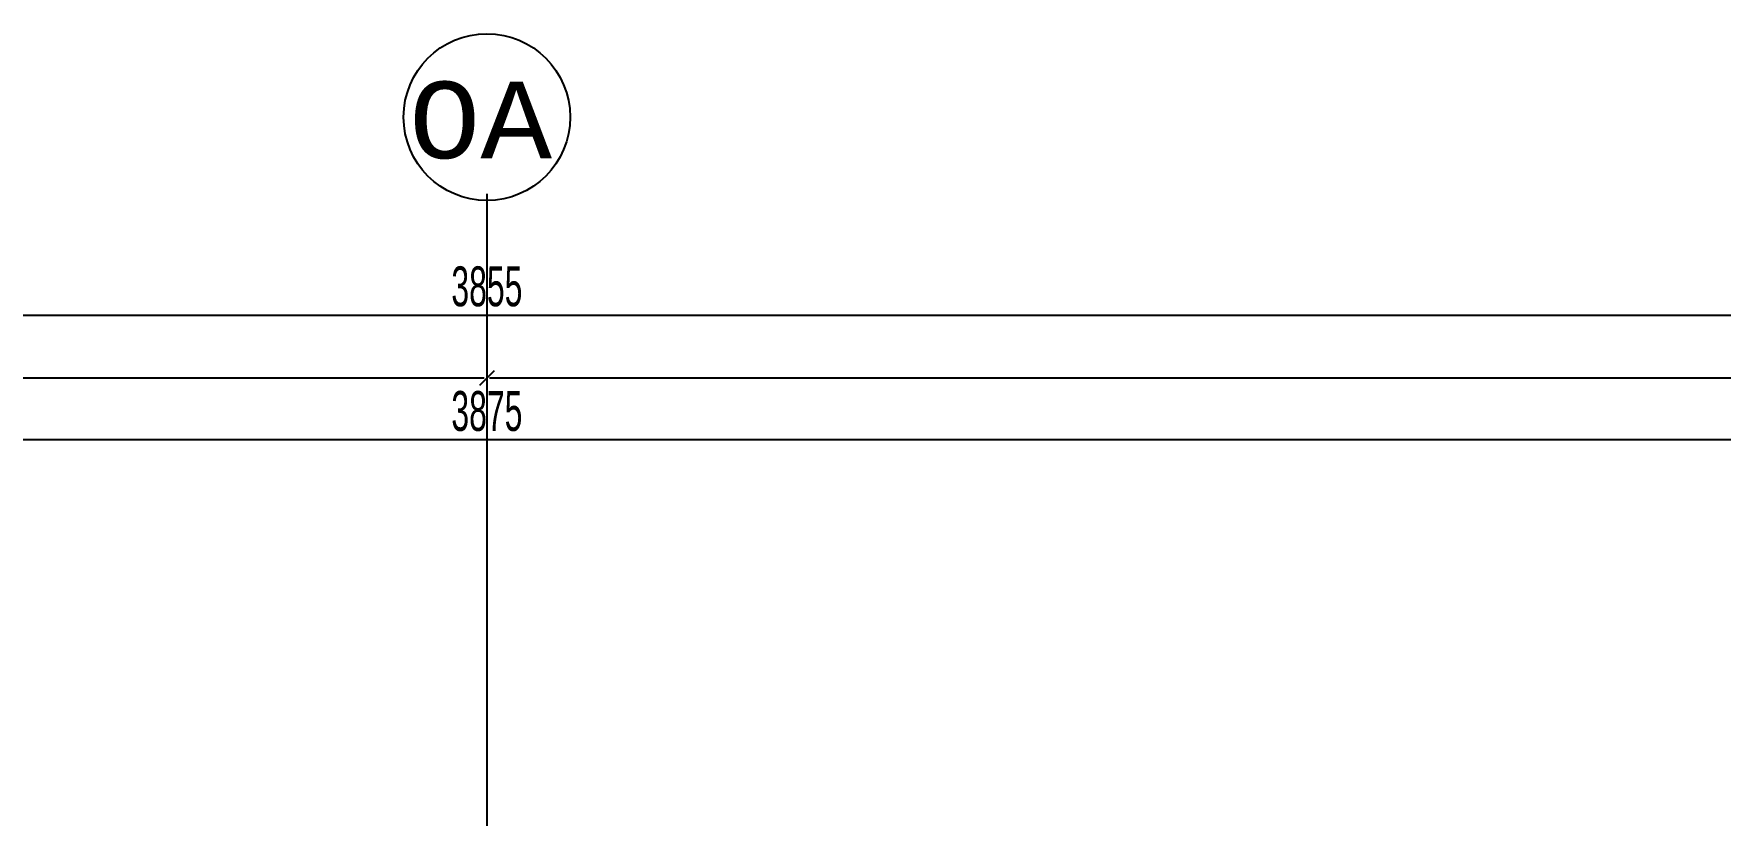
# Model space of a CAD drawing. Header units: inches. Extents: x -7543 to -822, y 102837 to 190349.
# Drawn here: x -835.6212 to -835.5196, y 102837.1894 to 102837.2365 of the extents above; entities that cross this region are included whole.
import ezdxf

# ---------------------------------------------------------------- set-up
doc = ezdxf.new("R2010")
doc.units = ezdxf.units.IN
doc.header["$MEASUREMENT"] = 0
doc.linetypes.add('DASHDOTX2', pattern=[2, 1, -0.5, 0, -0.5])
doc.layers.add('AKS', color=1, linetype='Continuous', lineweight=25)
doc.layers.add('ICOL', color=55, linetype='Continuous', lineweight=25)
doc.styles.add('ISIM', font='monos.ttf', dxfattribs={"width": 1.1, "height": 200})
doc.styles.add('OLCU', font='tromand.shx', dxfattribs={"width": 0.6, "height": 12})

# ---------------------------------------------------------------- blocks, each defined once
blk = doc.blocks.new('D')
at = {"layer": 'ICOL'}
for p, q in [((2.828427124746668, 2.828427124748032), (-2.82842712474303, -2.828427124744394)), ((0, 3.000000000002046), (0, -25))]:
    blk.add_line(p, q, dxfattribs=at)
blk = doc.blocks.new('E')
at = {"layer": 'ICOL'}
for p, q in [((0, -3.000000000002046), (0, 25)), ((-2.828427124746668, -2.828427124748032), (2.82842712474303, 2.828427124744394))]:
    blk.add_line(p, q, dxfattribs=at)

msp = doc.modelspace()

# ---------------------------------------------------------------- linework, layer by layer
at = {"layer": 'AKS', "linetype": 'DASHDOTX2', "ltscale": 10}
msp.add_line((-835.5938919987518, 102837.2268474742), (-835.5938919987518, 102836.7405371451), dxfattribs=at)
at = {"layer": 'AKS', "color": 0}
msp.add_circle((-835.5938919987518, 102837.2314674742), 0.00502, dxfattribs=at)
at = {"layer": 'ICOL'}
for p, q in [((-835.9792359987517, 102837.2195339893), (-835.2085479987518, 102837.2195339893)), ((-835.5940479987518, 102837.2157433081), (-835.7707359987518, 102837.2157433081)), ((-835.4170479987517, 102837.2157433081), (-835.5937359987518, 102837.2157433081)), ((-835.2065479987515, 102837.2120293807), (-835.9812359641934, 102837.2120293807))]:
    msp.add_line(p, q, dxfattribs=at)

# ---------------------------------------------------------------- block references
at = {"layer": 'ICOL', "xscale": 0.0001559999999471984, "yscale": 0.0001559999999471984, "zscale": 0.0001559999999471984}
msp.add_blockref('D', (-835.5938919987518, 102837.2157433081), dxfattribs=at)
at = {"layer": 'ICOL', "xscale": 0.0001559999999471984, "yscale": 0.0001559999999471984, "zscale": 0.0001559999999471984, "rotation": 180}
msp.add_blockref('E', (-835.5938919987518, 102837.2157433081), dxfattribs=at)

# ---------------------------------------------------------------- texts
at = {"layer": 'AKS', "style": 'ISIM', "width": 1.1}
msp.add_text('OA', height=0.004620000000000001, dxfattribs=at).set_placement((-835.5985844247017, 102837.2289864802))
at = {"layer": 'ICOL', "char_height": 0.0024, "attachment_point": 5, "style": 'OLCU'}
for s, insert in [('\\A1;3855', (-835.5938919987517, 102837.2212619893)), ('\\A1;3875', (-835.5938919814724, 102837.2137573807))]:
    msp.add_mtext(s, dxfattribs=dict(at, insert=insert))

doc.saveas('drawing.dxf')
